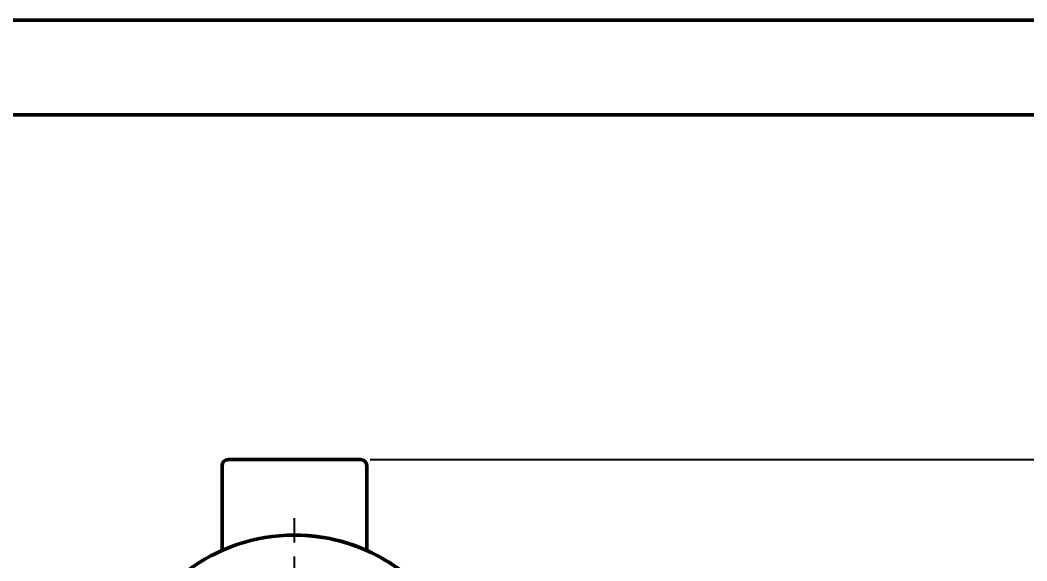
# Model space of a CAD drawing. Header units: millimetres. Extents: x 32504 to 36677, y 41990 to 42879.
# Drawn here: x 32698.2 to 32804.3, y 42798.4 to 42855.4 of the extents above; entities that cross this region are included whole.
import ezdxf

# ---------------------------------------------------------------- set-up
doc = ezdxf.new("R2010")
doc.units = ezdxf.units.MM
doc.linetypes.add('AM_ISO08W050', pattern=[18, 12, -1.5, 3, -1.5])
doc.layers.add('Duong_tam', color=4, linetype='AM_ISO08W050', lineweight=25)
doc.layers.add('Net_dam', color=7, linetype='Continuous', lineweight=50)
doc.styles.add('TCVN', font='tcvn7284-2003i.ttf')
doc.dimstyles.new('TCVN$0', dxfattribs={"dimtxt": 3.5, "dimasz": 3.5, "dimexe": 1, "dimexo": 1, "dimgap": 1.3, "dimtad": 1, "dimdsep": 46, "dimtxsty": 'TCVN', "dimcen": 0, "dimclrd": 3, "dimclre": 3, "dimclrt": 2, "dimadec": 0, "dimazin": 2, "dimtp": 0.1, "dimtm": 0.1, "dimtfac": 0.71, "dimtmove": 0, "dimatfit": 3, "dimfxl": 1, "dimtfill": 1, "dimlwd": 25, "dimlwe": 25, "dimarcsym": 1})

# ---------------------------------------------------------------- blocks, each defined once
blk = doc.blocks.new('*D38')
at = {"layer": 'Defpoints', "color": 0, "transparency": 16777216}
for p in [(32734.05, 42809.04), (32927.55, 42809.04), (32912.55, 42301.63)]:
    blk.add_point(p, dxfattribs=at)
at = {"layer": 'Net_dam', "color": 3, "linetype": 'ByBlock', "lineweight": 25, "transparency": 16777216}
for p, q in [((32735.05, 42809.04), (32928.55, 42809.04)), ((32927.55, 42305.13), (32927.55, 42805.54)), ((32913.55, 42301.63), (32928.55, 42301.63))]:
    blk.add_line(p, q, dxfattribs=at)
at = {"layer": 'Net_dam', "color": 3, "transparency": 16777216}
for points in [[(32926.97, 42805.54), (32928.14, 42805.54), (32927.55, 42809.04)], [(32926.97, 42305.13), (32928.14, 42305.13), (32927.55, 42301.63)]]:
    blk.add_solid(points, dxfattribs=at)
at = {"layer": 'Net_dam', "color": 2, "transparency": 16777216, "insert": (32924.5, 42555.33), "char_height": 3.5, "attachment_point": 5, "rotation": 90, "style": 'TCVN', "bg_fill": 3, "box_fill_scale": 1.1, "bg_fill_color": 256, "bg_fill_true_color": 13158600, "bg_fill_transparency": 0}
blk.add_mtext('2540', dxfattribs=at)

msp = doc.modelspace()

# ---------------------------------------------------------------- linework, layer by layer
at = {"layer": 'Duong_tam'}
msp.add_line((32727.0591, 42782.2997), (32727.0591, 42802.8629), dxfattribs=at)
at = {"layer": 'Net_dam'}
for p, q in [((32734.05, 42809.0383), (32720.08, 42809.0383)), ((32734.0578, 42809.0383), (32734.05, 42809.0383)), ((32719.445, 42808.4033), (32719.445, 42799.4558)), ((32734.685, 42799.4537), (32734.685, 42808.4033)), ((32734.685, 42808.4033), (32734.6928, 42808.4033)), ((32734.6928, 42808.4033), (32734.6928, 42799.4503)), ((32727.0643, 42801.0703), (32727.0611, 42801.0703))]:
    msp.add_line(p, q, dxfattribs=at)
for points in [[(32504.3347, 42014.3719), (32504.3347, 42855.3719), (33693.3347, 42855.3719), (33693.3347, 42014.3719), (32504.3347, 42014.3719)], [(32524.3347, 42024.3719), (32524.3347, 42845.3719), (33683.3347, 42845.3719), (33683.3347, 42024.3719)]]:
    msp.add_lwpolyline(points, close=True, dxfattribs=at)
for centre, radius, start, end in [((32720.08, 42808.4033), 0.635, 90.000004, 180.000004), ((32734.05, 42808.4033), 0.635, 359.999996, 89.999996), ((32734.0578, 42808.4033), 0.635, 359.999996, 89.999996), ((32727.0611, 42782.2997), 18.7706, 21.453576, 315), ((32727.0643, 42782.2997), 18.7706, 21.453567, 89.999998)]:
    msp.add_arc(centre, radius, start, end, dxfattribs=at)

# ---------------------------------------------------------------- next in the draw order: dimensions: what is measured, and where the dimension line sits
dim = msp.add_linear_dim(base=(32927.5527, 42809.0383), p1=(32912.5527, 42301.6297), p2=(32734.05, 42809.0383), angle=90, text='2540', dimstyle='TCVN$0', override={"dimlfac": 5}, dxfattribs=at)
dim.commit()
dim.dimension.update_dxf_attribs({"geometry": '*D38', "text_midpoint": (32924.5027, 42555.334)})

doc.saveas('drawing.dxf')
